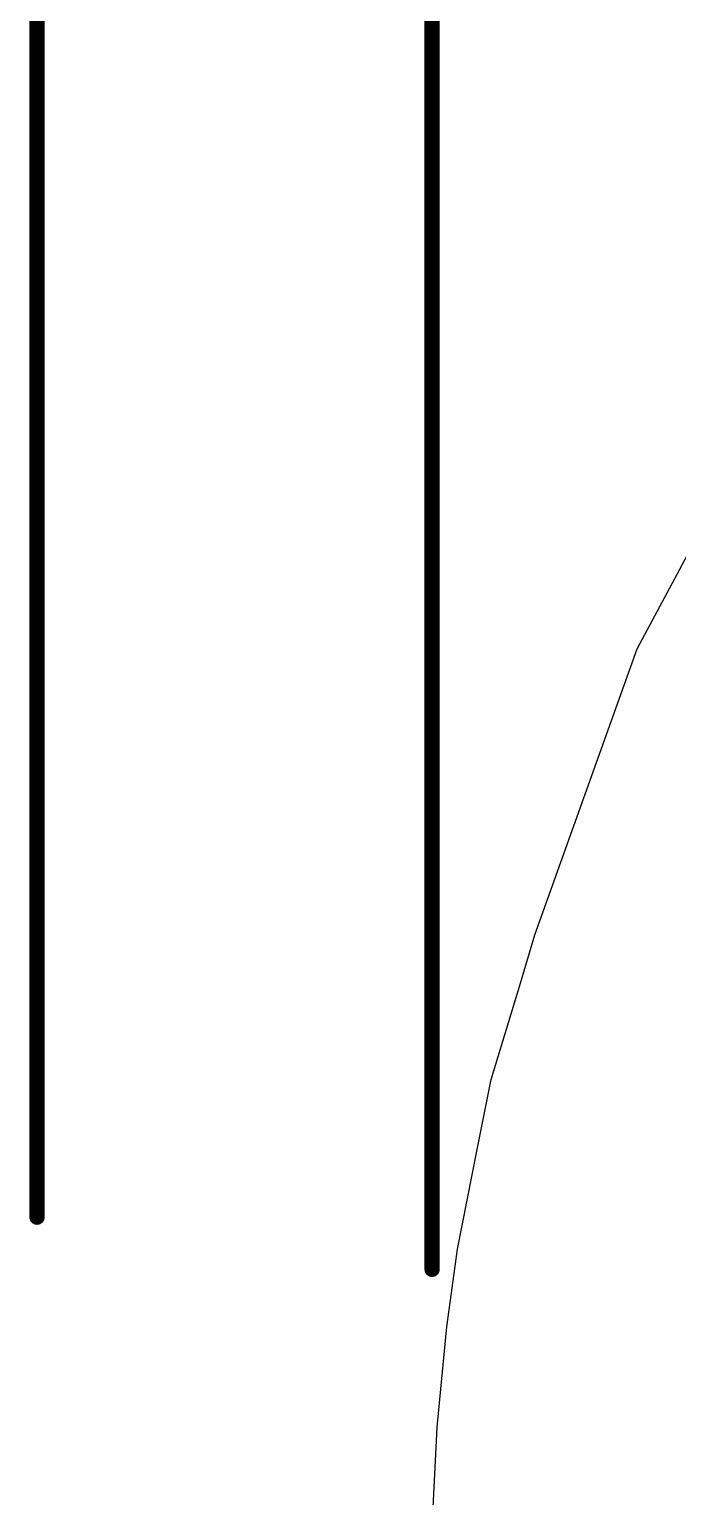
# Model space of a CAD drawing. Header units: millimetres. Extents: x -41 to 155, y -111 to 87.
# Drawn here: x -40.56 to -29.83, y 1.34 to 25.61 of the extents above; entities that cross this region are included whole.
import ezdxf

# ---------------------------------------------------------------- set-up
doc = ezdxf.new("R2010")
doc.units = ezdxf.units.MM
doc.layers.add('Mechanical1', color=6, linetype='Continuous')
doc.layers.add('MultiLayer', color=9, linetype='Continuous')

msp = doc.modelspace()

# ---------------------------------------------------------------- linework, layer by layer
at = {"layer": 'Mechanical1', "const_width": 0.254}
for points in [[(-33.899, 5.105), (-33.899, 41.351)], [(-40.437, 5.967), (-40.437, 34.075)]]:
    msp.add_lwpolyline(points, dxfattribs=at)
at = {"layer": 'Mechanical1', "const_width": 0.127}
for points in [[(-40.5, 5.967, 1), (-40.373, 5.967, 1)], [(-33.962, 5.105, 1), (-33.835, 5.105, 1)]]:
    msp.add_lwpolyline(points, format="xyb", close=True, dxfattribs=at)
at = {"layer": 'MultiLayer'}
for p, q in [((-30.503, 15.369), (-28.327, 19.44)), ((-32.197, 10.636), (-30.503, 15.369)), ((-32.438, 9.84), (-32.197, 10.636)), ((-32.922, 8.246), (-32.438, 9.84)), ((-33.153, 7.085), (-32.922, 8.246)), ((-33.48, 5.44), (-33.153, 7.085)), ((-33.653, 4.151), (-33.48, 5.44)), ((-33.816, 2.494), (-33.653, 4.151)), ((-33.898, 0.832), (-33.816, 2.494))]:
    msp.add_line(p, q, dxfattribs=at)

doc.saveas('drawing.dxf')
